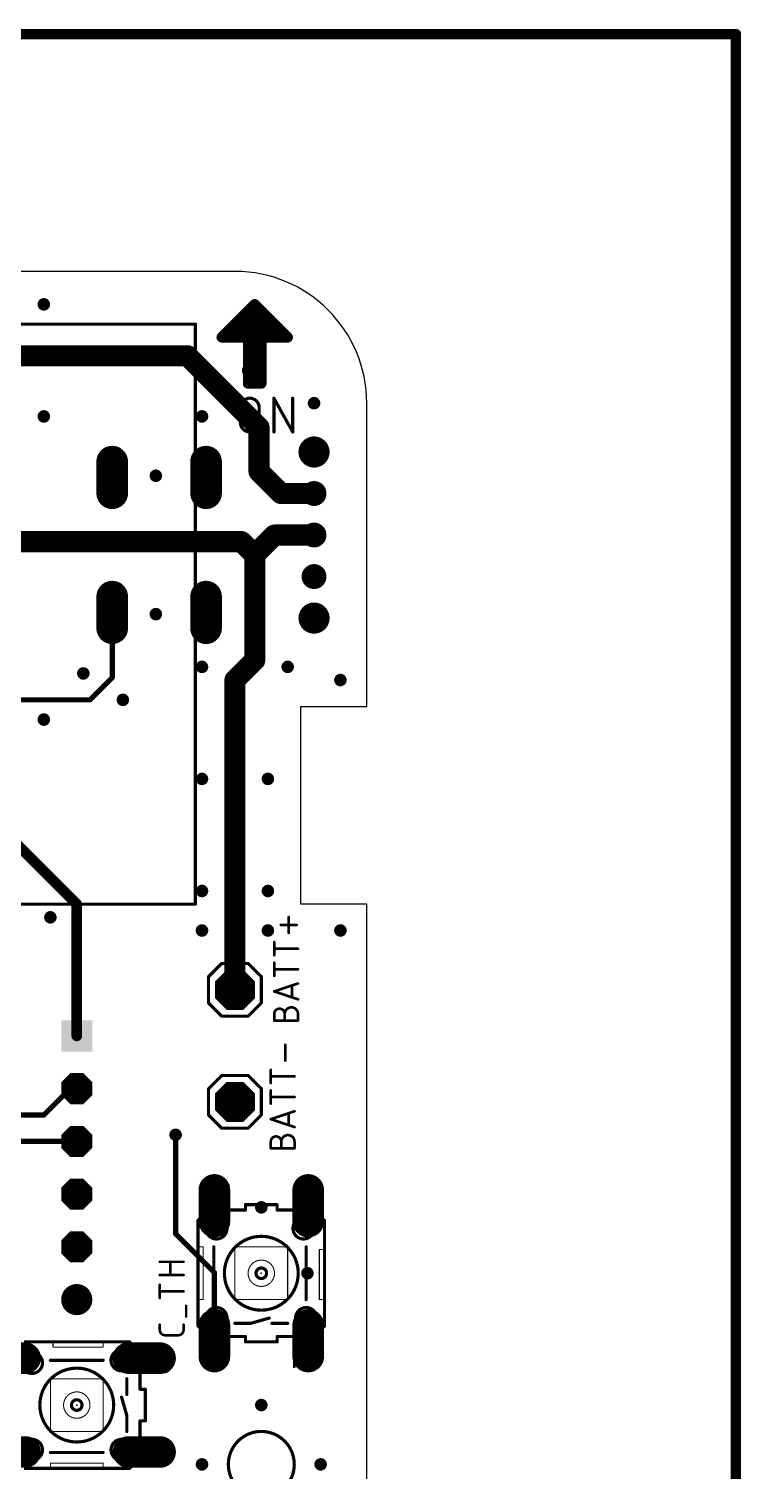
# Model space of a CAD drawing. Extents: x -1.91 to 1.91, y -2.61 to 1.61.
# Drawn here: x 0.559 to 1.91, y -1.125 to 1.61 of the extents above; entities that cross this region are included whole.
import ezdxf

# ---------------------------------------------------------------- set-up
doc = ezdxf.new("R2010")
doc.units = 0
for name, color, linetype in [('1', 22, 'CONTINUOUS'), ('17', 82, 'CONTINUOUS'), ('18', 82, 'CONTINUOUS'), ('20', 30, 'CONTINUOUS'), ('21', 253, 'CONTINUOUS'), ('23', 7, 'CONTINUOUS'), ('25', 253, 'CONTINUOUS'), ('51', 253, 'CONTINUOUS')]:
    doc.layers.add(name, color=color, linetype=linetype)

# ---------------------------------------------------------------- blocks, each defined once
blk = doc.blocks.new('RECT')
blk.add_solid([(-0.5, -0.5), (0.5, -0.5), (-0.5, 0.5), (0.5, 0.5)])
blk = doc.blocks.new('OCTAGONP')
at = {"const_width": 0.5}
blk.add_lwpolyline([(-0.25, -0.103553), (-0.25, 0.103553), (-0.103553, 0.25), (0.103553, 0.25), (0.25, 0.103553), (0.25, -0.103553), (0.103553, -0.25), (-0.103553, -0.25), (-0.25, -0.103553), (-0.25, 0.103553)], dxfattribs=at)
blk = doc.blocks.new('LONGP100')
at = {"const_width": 1}
blk.add_lwpolyline([(-0.5, 0), (0.5, 0)], dxfattribs=at)
at = {"const_width": 0.5}
for points in [[(-0.5, 0.25, 1), (-0.5, -0.25)], [(0.5, -0.25, 1), (0.5, 0.25)]]:
    blk.add_lwpolyline(points, format="xyb", dxfattribs=at)
blk = doc.blocks.new('SQUAREP')
blk.add_solid([(-0.5, -0.5), (0.5, -0.5), (-0.5, 0.5), (0.5, 0.5)])
blk = doc.blocks.new('ROUNDP')
at = {"const_width": 0.5}
blk.add_lwpolyline([(0, -0.25, 1), (0, 0.25, 1), (0, -0.25)], format="xyb", dxfattribs=at)
blk = doc.blocks.new('ROUNDV')
at = {"const_width": 0.5}
blk.add_lwpolyline([(0, -0.25, 1), (0, 0.25, 1), (0, -0.25)], format="xyb", dxfattribs=at)

msp = doc.modelspace()

# ---------------------------------------------------------------- linework, layer by layer
at = {"layer": '1'}
for points, const_width in [([(-1.7, 1.6), (1.9, 1.6)], 0.02), ([(1.9, 1.6), (1.9, -2.5)], 0.02), ([(0.86, 0.99), (0.122598, 0.99)], 0.04), ([(0.99562, 0.85438), (0.86, 0.99)], 0.04), ([(0.99562, 0.77062), (0.99562, 0.85438)], 0.04), ([(1.0375, 0.72874), (0.99562, 0.77062)], 0.04), ([(1.1, 0.72874), (1.0375, 0.72874)], 0.04), ([(0.9625, 0.6375), (0.35, 0.6375)], 0.04), ([(0.9875, 0.6125), (0.9625, 0.6375)], 0.04), ([(0.9875, 0.6125), (1.025, 0.65)], 0.04), ([(1.1, 0.65), (1.025, 0.65)], 0.04), ([(0.9875, 0.4125), (0.9875, 0.6125)], 0.04), ([(0.71725, 0.37975), (0.71725, 0.50325)], 0.01), ([(0.95, 0.375), (0.9875, 0.4125)], 0.04), ([(0.71725, 0.37975), (0.675, 0.3375)], 0.01), ([(0.95, -0.2125), (0.95, 0.375)], 0.04), ([(0.675, 0.3375), (0.15, 0.3375)], 0.01), ([(0.3125, 0.2875), (0.65, -0.05)], 0.02), ([(0.65, -0.05), (0.65, -0.3)], 0.02), ([(0.5875, -0.45), (0.6375, -0.4)], 0.01), ([(0.6375, -0.4), (0.65, -0.4)], 0.01), ([(0.3875, -0.45), (0.5875, -0.45)], 0.01), ([(0.8375, -0.675), (0.8375, -0.4875)], 0.01), ([(0.525, -0.5), (0.65, -0.5)], 0.01), ([(0.911, -0.7485), (0.8375, -0.675)], 0.01), ([(0.911, -0.878), (0.911, -0.7485)], 0.01)]:
    msp.add_lwpolyline(points, dxfattribs=dict(at, const_width=const_width))
for points, const_width in [([(1.905, 1.6, 1), (1.895, 1.6)], 0.01), ([(1.9, 1.595, 1), (1.9, 1.605)], 0.01), ([(0.867071, 0.997071, 1), (0.852929, 0.982929)], 0.02), ([(0.86, 0.98, 1), (0.86, 1)], 0.02), ([(1.00562, 0.85438, 1), (0.98562, 0.85438)], 0.02), ([(0.988549, 0.847309, 1), (1.002691, 0.861451)], 0.02), ([(1.002691, 0.777691, 1), (0.988549, 0.763549)], 0.02), ([(0.98562, 0.77062, 1), (1.00562, 0.77062)], 0.02), ([(1.0375, 0.73874, 1), (1.0375, 0.71874)], 0.02), ([(1.030429, 0.721669, 1), (1.044571, 0.735811)], 0.02), ([(1.1, 0.71874, 1), (1.1, 0.73874)], 0.02), ([(0.969571, 0.644571, 1), (0.955429, 0.630429)], 0.02), ([(0.9625, 0.6275, 1), (0.9625, 0.6475)], 0.02), ([(1.025, 0.66, 1), (1.025, 0.64)], 0.02), ([(1.032071, 0.642929, 1), (1.017929, 0.657071)], 0.02), ([(1.1, 0.64, 1), (1.1, 0.66)], 0.02), ([(0.9975, 0.6125, 1), (0.9775, 0.6125)], 0.02), ([(0.980429, 0.619571, 1), (0.994571, 0.605429)], 0.02), ([(0.980429, 0.605429, 1), (0.994571, 0.619571)], 0.02), ([(0.71975, 0.50325, 1), (0.71475, 0.50325)], 0.005), ([(0.9775, 0.4125, 1), (0.9975, 0.4125)], 0.02), ([(0.994571, 0.405429, 1), (0.980429, 0.419571)], 0.02), ([(0.719018, 0.377982, 1), (0.715482, 0.381518)], 0.005), ([(0.96, 0.375, 1), (0.94, 0.375)], 0.02), ([(0.942929, 0.382071, 1), (0.957071, 0.367929)], 0.02), ([(0.71475, 0.37975, 1), (0.71975, 0.37975)], 0.005), ([(0.673232, 0.339268, 1), (0.676768, 0.335732)], 0.005), ([(0.675, 0.335, 1), (0.675, 0.34)], 0.005), ([(0.655, -0.05, 1), (0.645, -0.05)], 0.01), ([(0.646464, -0.053536, 1), (0.653536, -0.046464)], 0.01), ([(0.94, -0.2125, 1), (0.96, -0.2125)], 0.02), ([(0.645, -0.3, 1), (0.655, -0.3)], 0.01), ([(0.6375, -0.3975, 1), (0.6375, -0.4025)], 0.005), ([(0.639268, -0.401768, 1), (0.635732, -0.398232)], 0.005), ([(0.65, -0.4025, 1), (0.65, -0.3975)], 0.005), ([(0.585732, -0.448232, 1), (0.589268, -0.451768)], 0.005), ([(0.5875, -0.4525, 1), (0.5875, -0.4475)], 0.005), ([(0.84, -0.4875, 1), (0.835, -0.4875)], 0.005), ([(0.65, -0.5025, 1), (0.65, -0.4975)], 0.005), ([(0.839268, -0.673232, 1), (0.835732, -0.676768)], 0.005), ([(0.835, -0.675, 1), (0.84, -0.675)], 0.005), ([(0.9135, -0.7485, 1), (0.9085, -0.7485)], 0.005), ([(0.909232, -0.750268, 1), (0.912768, -0.746732)], 0.005), ([(0.9085, -0.878, 1), (0.9135, -0.878)], 0.005)]:
    msp.add_lwpolyline(points, format="xyb", dxfattribs=dict(at, const_width=const_width))
at = {"layer": '20'}
for p, q in [((0.95, 1.15), (-0.95, 1.15)), ((1.2, 0.325), (1.2, 0.9)), ((1.075, -0.05), (1.075, 0.325)), ((1.075, 0.325), (1.2, 0.325)), ((1.2, -0.05), (1.075, -0.05)), ((1.2, -1.275), (1.2, -0.05))]:
    msp.add_line(p, q, dxfattribs=at)
at = {"layer": '20', "const_width": 0.006}
msp.add_lwpolyline([(1, -1.175, 1), (1, -1.05, 1), (1, -1.175)], format="xyb", dxfattribs=at)
at = {"layer": '20'}
msp.add_arc((0.95, 0.9), 0.25, 0, 90, dxfattribs=at)
at = {"layer": '21'}
for points, const_width in [([(0.9875, 1.0875), (0.925, 1.025)], 0.02), ([(0.9875, 1.0625), (0.9875, 1.0875)], 0.02), ([(0.9875, 1.0875), (1.05, 1.025)], 0.02), ([(0.9625, 1.025), (1, 1.0625)], 0.02), ([(0.975, 1.05), (0.9875, 1.0625)], 0.02), ([(0.9875, 0.9375), (0.9875, 1.0625)], 0.02), ([(0.525, 1.05), (0.875, 1.05)], 0.006), ([(0.875, -0.05), (0.875, 1.05)], 0.006), ([(0.975, 1.05), (0.95, 1.025)], 0.02), ([(0.9625, 1.05), (0.975, 1.05)], 0.02), ([(0.9625, 1.0375), (1.025, 1.0375)], 0.02), ([(1.0125, 1.05), (0.975, 1.05)], 0.02), ([(1.025, 1.0375), (1.0125, 1.05)], 0.02), ([(0.95, 1.025), (0.925, 1.025)], 0.02), ([(0.95, 1.025), (0.9625, 1.025)], 0.02), ([(0.975, 1.025), (0.9625, 1.025)], 0.02), ([(1, 1.025), (0.975, 1.025)], 0.02), ([(0.975, 1.025), (0.975, 0.9375)], 0.02), ([(1.05, 1.025), (1, 1.025)], 0.02), ([(1, 0.9375), (1, 1.025)], 0.02), ([(0.975, 0.9375), (1, 0.9375)], 0.02), ([(1.023945, 0.8455), (1.023945, 0.9095)], 0.006), ([(1.023945, 0.9095), (1.0595, 0.8455)], 0.006), ([(1.0595, 0.8455), (1.0595, 0.9095)], 0.006), ([(0.960353, 0.863278), (0.960353, 0.891722)], 0.006), ([(0.995908, 0.891722), (0.995908, 0.863278)], 0.006), ([(0.525, -0.05), (0.875, -0.05)], 0.006), ([(0.9, -0.1875), (0.925, -0.1625)], 0.006), ([(0.925, -0.1625), (0.975, -0.1625)], 0.006), ([(1, -0.1875), (0.975, -0.1625)], 0.006), ([(0.9, -0.2375), (0.9, -0.1875)], 0.006), ([(1, -0.2375), (1, -0.1875)], 0.006), ([(0.925, -0.2625), (0.9, -0.2375)], 0.006), ([(0.975, -0.2625), (1, -0.2375)], 0.006), ([(0.975, -0.2625), (0.925, -0.2625)], 0.006), ([(0.925, -0.375), (0.9, -0.4)], 0.006), ([(0.925, -0.375), (0.975, -0.375)], 0.006), ([(0.975, -0.375), (1, -0.4)], 0.006), ([(0.9, -0.4), (0.9, -0.45)], 0.006), ([(1, -0.4), (1, -0.45)], 0.006), ([(0.9, -0.45), (0.925, -0.475)], 0.006), ([(1, -0.45), (0.975, -0.475)], 0.006), ([(0.975, -0.475), (0.925, -0.475)], 0.006), ([(0.97, -0.63), (0.96, -0.63)], 0.006), ([(1.03, -0.62), (0.97, -0.62)], 0.006), ([(0.97, -0.63), (0.97, -0.62)], 0.006), ([(1.03, -0.62), (1.03, -0.63)], 0.006), ([(1.03, -0.63), (1.04, -0.63)], 0.006), ([(0.88, -0.665), (0.88, -0.7)], 0.006), ([(1.12, -0.705), (1.12, -0.665)], 0.006), ([(0.88, -0.7), (0.88, -0.8)], 0.006), ([(0.89, -0.7), (0.88, -0.7)], 0.002), ([(0.89, -0.7), (0.89, -0.8)], 0.002), ([(1.11, -0.705), (1.11, -0.8)], 0.002), ([(1.11, -0.705), (1.12, -0.705)], 0.002), ([(1.12, -0.8), (1.12, -0.705)], 0.006), ([(0.88, -0.8), (0.88, -0.835)], 0.006), ([(0.88, -0.8), (0.89, -0.8)], 0.002), ([(1.11, -0.8), (1.12, -0.8)], 0.002), ([(1.12, -0.835), (1.12, -0.8)], 0.006), ([(0.97, -0.87), (0.96, -0.87)], 0.006), ([(0.97, -0.88), (0.97, -0.87)], 0.006), ([(1.03, -0.87), (1.03, -0.88)], 0.006), ([(1.03, -0.87), (1.04, -0.87)], 0.006), ([(0.605, -0.88), (0.565, -0.88)], 0.006), ([(0.7, -0.88), (0.605, -0.88)], 0.006), ([(0.605, -0.89), (0.605, -0.88)], 0.002), ([(0.605, -0.89), (0.7, -0.89)], 0.002), ([(0.735, -0.88), (0.7, -0.88)], 0.006), ([(0.7, -0.89), (0.7, -0.88)], 0.002), ([(0.97, -0.88), (1.03, -0.88)], 0.006), ([(0.77, -0.97), (0.77, -0.96)], 0.006), ([(0.77, -0.97), (0.78, -0.97)], 0.006), ([(0.78, -1.03), (0.78, -0.97)], 0.006), ([(0.78, -1.03), (0.77, -1.03)], 0.006), ([(0.77, -1.03), (0.77, -1.04)], 0.006), ([(0.565, -1.12), (0.6, -1.12)], 0.006), ([(0.6, -1.12), (0.7, -1.12)], 0.006), ([(0.6, -1.11), (0.7, -1.11)], 0.002), ([(0.6, -1.11), (0.6, -1.12)], 0.002), ([(0.7, -1.12), (0.735, -1.12)], 0.006), ([(0.7, -1.12), (0.7, -1.11)], 0.002)]:
    msp.add_lwpolyline(points, dxfattribs=dict(at, const_width=const_width))
for points, const_width in [([(0.991036, 1.091036, 1), (0.983964, 1.083964)], 0.01), ([(0.9925, 1.0875, 1), (0.9825, 1.0875)], 0.01), ([(0.991036, 1.083964, 1), (0.983964, 1.091036)], 0.01), ([(0.9925, 1.0625, 1), (0.9825, 1.0625)], 0.01), ([(0.9825, 1.0625, 1), (0.9925, 1.0625)], 0.01), ([(0.991036, 1.058964, 1), (0.983964, 1.066036)], 0.01), ([(1.003536, 1.058964, 1), (0.996464, 1.066036)], 0.01), ([(0.8765, 1.05, 1), (0.8735, 1.05)], 0.003), ([(0.875, 1.0485, 1), (0.875, 1.0515)], 0.003), ([(0.9625, 1.055, 1), (0.9625, 1.045)], 0.01), ([(0.9625, 1.0425, 1), (0.9625, 1.0325)], 0.01), ([(0.971464, 1.053536, 1), (0.978536, 1.046464)], 0.01), ([(0.975, 1.055, 1), (0.975, 1.045)], 0.01), ([(0.978536, 1.046464, 1), (0.971464, 1.053536)], 0.01), ([(0.975, 1.045, 1), (0.975, 1.055)], 0.01), ([(1.016036, 1.053536, 1), (1.008964, 1.046464)], 0.01), ([(1.0125, 1.045, 1), (1.0125, 1.055)], 0.01), ([(1.021464, 1.033964, 1), (1.028536, 1.041036)], 0.01), ([(1.025, 1.0325, 1), (1.025, 1.0425)], 0.01), ([(0.921464, 1.028536, 1), (0.928536, 1.021464)], 0.01), ([(0.925, 1.03, 1), (0.925, 1.02)], 0.01), ([(0.946464, 1.028536, 1), (0.953536, 1.021464)], 0.01), ([(0.95, 1.03, 1), (0.95, 1.02)], 0.01), ([(0.95, 1.02, 1), (0.95, 1.03)], 0.01), ([(0.958964, 1.028536, 1), (0.966036, 1.021464)], 0.01), ([(0.9625, 1.03, 1), (0.9625, 1.02)], 0.01), ([(0.9625, 1.02, 1), (0.9625, 1.03)], 0.01), ([(0.975, 1.03, 1), (0.975, 1.02)], 0.01), ([(0.98, 1.025, 1), (0.97, 1.025)], 0.01), ([(0.975, 1.02, 1), (0.975, 1.03)], 0.01), ([(1, 1.03, 1), (1, 1.02)], 0.01), ([(1.005, 1.025, 1), (0.995, 1.025)], 0.01), ([(1, 1.02, 1), (1, 1.03)], 0.01), ([(1.046464, 1.021464, 1), (1.053536, 1.028536)], 0.01), ([(1.05, 1.02, 1), (1.05, 1.03)], 0.01), ([(0.975, 0.9425, 1), (0.975, 0.9325)], 0.01), ([(0.97, 0.9375, 1), (0.98, 0.9375)], 0.01), ([(0.9825, 0.9375, 1), (0.9925, 0.9375)], 0.01), ([(0.995, 0.9375, 1), (1.005, 0.9375)], 0.01), ([(1, 0.9325, 1), (1, 0.9425)], 0.01), ([(0.995908, 0.891722, 1), (0.960353, 0.891722)], 0.006), ([(1.025256, 0.910228, 1), (1.022633, 0.908772)], 0.003), ([(1.025445, 0.9095, 1), (1.022445, 0.9095)], 0.003), ([(1.061, 0.9095, 1), (1.058, 0.9095)], 0.003), ([(0.961853, 0.891722, 1), (0.958853, 0.891722)], 0.003), ([(0.958853, 0.891722, 1), (0.961853, 0.891722)], 0.003), ([(0.997408, 0.891722, 1), (0.994408, 0.891722)], 0.003), ([(0.994408, 0.891722, 1), (0.997408, 0.891722)], 0.003), ([(0.960353, 0.863278, 1), (0.995908, 0.863278)], 0.006), ([(0.961853, 0.863278, 1), (0.958853, 0.863278)], 0.003), ([(0.958853, 0.863278, 1), (0.961853, 0.863278)], 0.003), ([(0.997408, 0.863278, 1), (0.994408, 0.863278)], 0.003), ([(0.994408, 0.863278, 1), (0.997408, 0.863278)], 0.003), ([(1.022445, 0.8455, 1), (1.025445, 0.8455)], 0.003), ([(1.058, 0.8455, 1), (1.061, 0.8455)], 0.003), ([(1.058189, 0.844772, 1), (1.060811, 0.846228)], 0.003), ([(0.8735, -0.05, 1), (0.8765, -0.05)], 0.003), ([(0.875, -0.0515, 1), (0.875, -0.0485)], 0.003), ([(0.925, -0.161, 1), (0.925, -0.164)], 0.003), ([(0.926061, -0.163561, 1), (0.923939, -0.161439)], 0.003), ([(0.976061, -0.161439, 1), (0.973939, -0.163561)], 0.003), ([(0.975, -0.164, 1), (0.975, -0.161)], 0.003), ([(0.9015, -0.1875, 1), (0.8985, -0.1875)], 0.003), ([(0.898939, -0.186439, 1), (0.901061, -0.188561)], 0.003), ([(1.0015, -0.1875, 1), (0.9985, -0.1875)], 0.003), ([(0.998939, -0.188561, 1), (1.001061, -0.186439)], 0.003), ([(0.901061, -0.236439, 1), (0.898939, -0.238561)], 0.003), ([(0.8985, -0.2375, 1), (0.9015, -0.2375)], 0.003), ([(0.9985, -0.2375, 1), (1.0015, -0.2375)], 0.003), ([(1.001061, -0.238561, 1), (0.998939, -0.236439)], 0.003), ([(0.925, -0.261, 1), (0.925, -0.264)], 0.003), ([(0.923939, -0.263561, 1), (0.926061, -0.261439)], 0.003), ([(0.973939, -0.261439, 1), (0.976061, -0.263561)], 0.003), ([(0.975, -0.264, 1), (0.975, -0.261)], 0.003), ([(0.925, -0.3735, 1), (0.925, -0.3765)], 0.003), ([(0.926061, -0.376061, 1), (0.923939, -0.373939)], 0.003), ([(0.976061, -0.373939, 1), (0.973939, -0.376061)], 0.003), ([(0.975, -0.3765, 1), (0.975, -0.3735)], 0.003), ([(0.9015, -0.4, 1), (0.8985, -0.4)], 0.003), ([(0.898939, -0.398939, 1), (0.901061, -0.401061)], 0.003), ([(1.0015, -0.4, 1), (0.9985, -0.4)], 0.003), ([(0.998939, -0.401061, 1), (1.001061, -0.398939)], 0.003), ([(0.901061, -0.448939, 1), (0.898939, -0.451061)], 0.003), ([(0.8985, -0.45, 1), (0.9015, -0.45)], 0.003), ([(0.9985, -0.45, 1), (1.0015, -0.45)], 0.003), ([(1.001061, -0.451061, 1), (0.998939, -0.448939)], 0.003), ([(0.925, -0.4735, 1), (0.925, -0.4765)], 0.003), ([(0.923939, -0.476061, 1), (0.926061, -0.473939)], 0.003), ([(0.973939, -0.473939, 1), (0.976061, -0.476061)], 0.003), ([(0.975, -0.4765, 1), (0.975, -0.4735)], 0.003), ([(0.96, -0.6285, 1), (0.96, -0.6315)], 0.003), ([(0.97, -0.6185, 1), (0.97, -0.6215)], 0.003), ([(0.9715, -0.62, 1), (0.9685, -0.62)], 0.003), ([(0.9685, -0.63, 1), (0.9715, -0.63)], 0.003), ([(0.97, -0.6315, 1), (0.97, -0.6285)], 0.003), ([(1.0315, -0.62, 1), (1.0285, -0.62)], 0.003), ([(1.03, -0.6285, 1), (1.03, -0.6315)], 0.003), ([(1.0285, -0.63, 1), (1.0315, -0.63)], 0.003), ([(1.03, -0.6215, 1), (1.03, -0.6185)], 0.003), ([(1.04, -0.6315, 1), (1.04, -0.6285)], 0.003), ([(0.8815, -0.665, 1), (0.8785, -0.665)], 0.003), ([(1, -0.82, 1), (1, -0.68, 1), (1, -0.82)], 0.006), ([(1.1215, -0.665, 1), (1.1185, -0.665)], 0.003), ([(0.8815, -0.7, 1), (0.8785, -0.7)], 0.003), ([(0.8785, -0.7, 1), (0.8815, -0.7)], 0.003), ([(0.88, -0.6995, 1), (0.88, -0.7005)], 0.001), ([(0.8905, -0.7, 1), (0.8895, -0.7)], 0.001), ([(0.89, -0.7005, 1), (0.89, -0.6995)], 0.001), ([(1.1105, -0.705, 1), (1.1095, -0.705)], 0.001), ([(1.11, -0.7045, 1), (1.11, -0.7055)], 0.001), ([(1.1215, -0.705, 1), (1.1185, -0.705)], 0.003), ([(1.1185, -0.705, 1), (1.1215, -0.705)], 0.003), ([(1.12, -0.7055, 1), (1.12, -0.7045)], 0.001), ([(1, -0.76, 1), (1, -0.74, 1), (1, -0.76)], 0.006), ([(0.8815, -0.8, 1), (0.8785, -0.8)], 0.003), ([(0.8785, -0.8, 1), (0.8815, -0.8)], 0.003), ([(0.88, -0.7995, 1), (0.88, -0.8005)], 0.001), ([(0.8895, -0.8, 1), (0.8905, -0.8)], 0.001), ([(0.89, -0.8005, 1), (0.89, -0.7995)], 0.001), ([(1.11, -0.7995, 1), (1.11, -0.8005)], 0.001), ([(1.1095, -0.8, 1), (1.1105, -0.8)], 0.001), ([(1.1215, -0.8, 1), (1.1185, -0.8)], 0.003), ([(1.1185, -0.8, 1), (1.1215, -0.8)], 0.003), ([(1.12, -0.8005, 1), (1.12, -0.7995)], 0.001), ([(0.8785, -0.835, 1), (0.8815, -0.835)], 0.003), ([(1.1185, -0.835, 1), (1.1215, -0.835)], 0.003), ([(0.96, -0.8685, 1), (0.96, -0.8715)], 0.003), ([(0.9715, -0.87, 1), (0.9685, -0.87)], 0.003), ([(0.97, -0.8715, 1), (0.97, -0.8685)], 0.003), ([(1.0315, -0.87, 1), (1.0285, -0.87)], 0.003), ([(1.03, -0.8685, 1), (1.03, -0.8715)], 0.003), ([(1.04, -0.8715, 1), (1.04, -0.8685)], 0.003), ([(0.565, -0.8785, 1), (0.565, -0.8815)], 0.003), ([(0.605, -0.8785, 1), (0.605, -0.8815)], 0.003), ([(0.605, -0.8815, 1), (0.605, -0.8785)], 0.003), ([(0.6055, -0.88, 1), (0.6045, -0.88)], 0.001), ([(0.605, -0.8895, 1), (0.605, -0.8905)], 0.001), ([(0.6045, -0.89, 1), (0.6055, -0.89)], 0.001), ([(0.7, -0.8785, 1), (0.7, -0.8815)], 0.003), ([(0.7, -0.8815, 1), (0.7, -0.8785)], 0.003), ([(0.7005, -0.88, 1), (0.6995, -0.88)], 0.001), ([(0.6995, -0.89, 1), (0.7005, -0.89)], 0.001), ([(0.7, -0.8905, 1), (0.7, -0.8895)], 0.001), ([(0.735, -0.8815, 1), (0.735, -0.8785)], 0.003), ([(0.97, -0.8785, 1), (0.97, -0.8815)], 0.003), ([(0.9685, -0.88, 1), (0.9715, -0.88)], 0.003), ([(1.0285, -0.88, 1), (1.0315, -0.88)], 0.003), ([(1.03, -0.8815, 1), (1.03, -0.8785)], 0.003), ([(0.65, -1.07, 1), (0.65, -0.93, 1), (0.65, -1.07)], 0.006), ([(0.7715, -0.96, 1), (0.7685, -0.96)], 0.003), ([(0.77, -0.9685, 1), (0.77, -0.9715)], 0.003), ([(0.7685, -0.97, 1), (0.7715, -0.97)], 0.003), ([(0.7815, -0.97, 1), (0.7785, -0.97)], 0.003), ([(0.78, -0.9715, 1), (0.78, -0.9685)], 0.003), ([(0.65, -1.01, 1), (0.65, -0.99, 1), (0.65, -1.01)], 0.006), ([(0.77, -1.0285, 1), (0.77, -1.0315)], 0.003), ([(0.7715, -1.03, 1), (0.7685, -1.03)], 0.003), ([(0.7685, -1.04, 1), (0.7715, -1.04)], 0.003), ([(0.7785, -1.03, 1), (0.7815, -1.03)], 0.003), ([(0.78, -1.0315, 1), (0.78, -1.0285)], 0.003), ([(0.565, -1.1185, 1), (0.565, -1.1215)], 0.003), ([(0.6, -1.1185, 1), (0.6, -1.1215)], 0.003), ([(0.6, -1.1215, 1), (0.6, -1.1185)], 0.003), ([(0.6, -1.1095, 1), (0.6, -1.1105)], 0.001), ([(0.6005, -1.11, 1), (0.5995, -1.11)], 0.001), ([(0.5995, -1.12, 1), (0.6005, -1.12)], 0.001), ([(0.7, -1.1185, 1), (0.7, -1.1215)], 0.003), ([(0.7, -1.1215, 1), (0.7, -1.1185)], 0.003), ([(0.7005, -1.11, 1), (0.6995, -1.11)], 0.001), ([(0.6995, -1.12, 1), (0.7005, -1.12)], 0.001), ([(0.7, -1.1105, 1), (0.7, -1.1095)], 0.001), ([(0.735, -1.1215, 1), (0.735, -1.1185)], 0.003)]:
    msp.add_lwpolyline(points, format="xyb", dxfattribs=dict(at, const_width=const_width))
at = {"layer": '23'}
for p in [(0.95, -0.2125), (0.95, -0.425), (1, -0.75), (0.65, -1)]:
    msp.add_point(p, dxfattribs=at)
at = {"layer": '25', "const_width": 0.005}
for points in [[(1.052, -0.1045), (1.052, -0.0745)], [(1.067, -0.0895), (1.037, -0.0895)], [(1.0245, -0.147), (1.0245, -0.122)], [(1.0695, -0.1345), (1.0245, -0.1345)], [(1.0245, -0.186), (1.0245, -0.161)], [(1.0695, -0.1735), (1.0245, -0.1735)], [(1.0245, -0.2155), (1.0695, -0.2005)], [(1.0695, -0.2305), (1.0245, -0.2155)], [(1.05825, -0.20425), (1.05825, -0.22675)], [(1.0245, -0.27075), (1.0245, -0.25825)], [(1.0695, -0.27075), (1.0245, -0.27075)], [(1.0445, -0.27075), (1.0445, -0.25825)], [(1.0695, -0.25825), (1.0695, -0.27075)], [(1.0455, -0.34675), (1.0455, -0.31675)], [(1.018, -0.38925), (1.018, -0.36425)], [(1.063, -0.37675), (1.018, -0.37675)], [(1.018, -0.42825), (1.018, -0.40325)], [(1.063, -0.41575), (1.018, -0.41575)], [(1.018, -0.45775), (1.063, -0.44275)], [(1.063, -0.47275), (1.018, -0.45775)], [(1.05175, -0.4465), (1.05175, -0.469)], [(1.018, -0.513), (1.018, -0.5005)], [(1.063, -0.513), (1.018, -0.513)], [(1.038, -0.513), (1.038, -0.5005)], [(1.063, -0.5005), (1.063, -0.513)], [(0.8075, -0.728353), (0.8525, -0.728353)], [(0.8275, -0.753353), (0.8275, -0.728353)], [(0.8525, -0.753353), (0.8075, -0.753353)], [(0.8075, -0.796853), (0.8075, -0.771853)], [(0.8525, -0.784353), (0.8075, -0.784353)], [(0.8575, -0.831853), (0.8575, -0.811853)], [(0.8075, -0.8575), (0.8075, -0.8475)], [(0.8525, -0.8475), (0.8525, -0.8575)], [(0.8425, -0.8675), (0.8175, -0.8675)]]:
    msp.add_lwpolyline(points, dxfattribs=at)
at = {"layer": '25'}
for points, const_width in [([(1.05325, -0.0745, 1), (1.05075, -0.0745)], 0.0025), ([(1.037, -0.08825, 1), (1.037, -0.09075)], 0.0025), ([(1.05075, -0.1045, 1), (1.05325, -0.1045)], 0.0025), ([(1.067, -0.09075, 1), (1.067, -0.08825)], 0.0025), ([(1.02575, -0.122, 1), (1.02325, -0.122)], 0.0025), ([(1.0245, -0.13325, 1), (1.0245, -0.13575)], 0.0025), ([(1.0695, -0.13575, 1), (1.0695, -0.13325)], 0.0025), ([(1.02325, -0.147, 1), (1.02575, -0.147)], 0.0025), ([(1.02575, -0.161, 1), (1.02325, -0.161)], 0.0025), ([(1.0245, -0.17225, 1), (1.0245, -0.17475)], 0.0025), ([(1.02325, -0.186, 1), (1.02575, -0.186)], 0.0025), ([(1.0695, -0.17475, 1), (1.0695, -0.17225)], 0.0025), ([(1.024895, -0.214314, 1), (1.024105, -0.216686)], 0.0025), ([(1.024105, -0.214314, 1), (1.024895, -0.216686)], 0.0025), ([(1.0595, -0.20425, 1), (1.057, -0.20425)], 0.0025), ([(1.069895, -0.201686, 1), (1.069105, -0.199314)], 0.0025), ([(1.0445, -0.25825, 1), (1.0245, -0.25825)], 0.005), ([(1.0695, -0.25825, 1), (1.0445, -0.25825)], 0.005), ([(1.057, -0.22675, 1), (1.0595, -0.22675)], 0.0025), ([(1.069105, -0.231686, 1), (1.069895, -0.229314)], 0.0025), ([(1.02575, -0.25825, 1), (1.02325, -0.25825)], 0.0025), ([(1.02325, -0.25825, 1), (1.02575, -0.25825)], 0.0025), ([(1.0245, -0.2695, 1), (1.0245, -0.272)], 0.0025), ([(1.02325, -0.27075, 1), (1.02575, -0.27075)], 0.0025), ([(1.04575, -0.25825, 1), (1.04325, -0.25825)], 0.0025), ([(1.04325, -0.25825, 1), (1.04575, -0.25825)], 0.0025), ([(1.04325, -0.25825, 1), (1.04575, -0.25825)], 0.0025), ([(1.04325, -0.27075, 1), (1.04575, -0.27075)], 0.0025), ([(1.07075, -0.25825, 1), (1.06825, -0.25825)], 0.0025), ([(1.06825, -0.25825, 1), (1.07075, -0.25825)], 0.0025), ([(1.06825, -0.27075, 1), (1.07075, -0.27075)], 0.0025), ([(1.0695, -0.272, 1), (1.0695, -0.2695)], 0.0025), ([(1.04675, -0.31675, 1), (1.04425, -0.31675)], 0.0025), ([(1.04425, -0.34675, 1), (1.04675, -0.34675)], 0.0025), ([(1.01925, -0.36425, 1), (1.01675, -0.36425)], 0.0025), ([(1.018, -0.3755, 1), (1.018, -0.378)], 0.0025), ([(1.063, -0.378, 1), (1.063, -0.3755)], 0.0025), ([(1.01675, -0.38925, 1), (1.01925, -0.38925)], 0.0025), ([(1.01925, -0.40325, 1), (1.01675, -0.40325)], 0.0025), ([(1.018, -0.4145, 1), (1.018, -0.417)], 0.0025), ([(1.01675, -0.42825, 1), (1.01925, -0.42825)], 0.0025), ([(1.063, -0.417, 1), (1.063, -0.4145)], 0.0025), ([(1.018395, -0.456564, 1), (1.017605, -0.458936)], 0.0025), ([(1.017605, -0.456564, 1), (1.018395, -0.458936)], 0.0025), ([(1.053, -0.4465, 1), (1.0505, -0.4465)], 0.0025), ([(1.063395, -0.443936, 1), (1.062605, -0.441564)], 0.0025), ([(1.038, -0.5005, 1), (1.018, -0.5005)], 0.005), ([(1.063, -0.5005, 1), (1.038, -0.5005)], 0.005), ([(1.0505, -0.469, 1), (1.053, -0.469)], 0.0025), ([(1.062605, -0.473936, 1), (1.063395, -0.471564)], 0.0025), ([(1.01925, -0.5005, 1), (1.01675, -0.5005)], 0.0025), ([(1.01675, -0.5005, 1), (1.01925, -0.5005)], 0.0025), ([(1.018, -0.51175, 1), (1.018, -0.51425)], 0.0025), ([(1.01675, -0.513, 1), (1.01925, -0.513)], 0.0025), ([(1.03925, -0.5005, 1), (1.03675, -0.5005)], 0.0025), ([(1.03675, -0.5005, 1), (1.03925, -0.5005)], 0.0025), ([(1.03675, -0.5005, 1), (1.03925, -0.5005)], 0.0025), ([(1.03675, -0.513, 1), (1.03925, -0.513)], 0.0025), ([(1.06425, -0.5005, 1), (1.06175, -0.5005)], 0.0025), ([(1.06175, -0.5005, 1), (1.06425, -0.5005)], 0.0025), ([(1.06175, -0.513, 1), (1.06425, -0.513)], 0.0025), ([(1.063, -0.51425, 1), (1.063, -0.51175)], 0.0025), ([(0.8075, -0.727103, 1), (0.8075, -0.729603)], 0.0025), ([(0.82875, -0.728353, 1), (0.82625, -0.728353)], 0.0025), ([(0.8525, -0.729603, 1), (0.8525, -0.727103)], 0.0025), ([(0.8075, -0.752103, 1), (0.8075, -0.754603)], 0.0025), ([(0.82625, -0.753353, 1), (0.82875, -0.753353)], 0.0025), ([(0.8525, -0.754603, 1), (0.8525, -0.752103)], 0.0025), ([(0.80875, -0.771853, 1), (0.80625, -0.771853)], 0.0025), ([(0.8075, -0.783103, 1), (0.8075, -0.785603)], 0.0025), ([(0.8525, -0.785603, 1), (0.8525, -0.783103)], 0.0025), ([(0.80625, -0.796853, 1), (0.80875, -0.796853)], 0.0025), ([(0.85875, -0.811853, 1), (0.85625, -0.811853)], 0.0025), ([(0.80875, -0.8475, 1), (0.80625, -0.8475)], 0.0025), ([(0.85375, -0.8475, 1), (0.85125, -0.8475)], 0.0025), ([(0.85625, -0.831853, 1), (0.85875, -0.831853)], 0.0025), ([(0.8075, -0.8575, 0.414214), (0.8175, -0.8675)], 0.005), ([(0.80875, -0.8575, 1), (0.80625, -0.8575)], 0.0025), ([(0.80625, -0.8575, 1), (0.80875, -0.8575)], 0.0025), ([(0.8175, -0.86625, 1), (0.8175, -0.86875)], 0.0025), ([(0.8175, -0.86875, 1), (0.8175, -0.86625)], 0.0025), ([(0.8425, -0.8675, 0.414214), (0.8525, -0.8575)], 0.005), ([(0.8425, -0.86625, 1), (0.8425, -0.86875)], 0.0025), ([(0.8425, -0.86875, 1), (0.8425, -0.86625)], 0.0025), ([(0.85375, -0.8575, 1), (0.85125, -0.8575)], 0.0025), ([(0.85125, -0.8575, 1), (0.85375, -0.8575)], 0.0025)]:
    msp.add_lwpolyline(points, format="xyb", dxfattribs=dict(at, const_width=const_width))
at = {"layer": '51'}
for points, const_width in [([(0.90375, -0.5825, 0.414214), (0.8925, -0.59375)], 0.005), ([(0.8925, -0.59375, 0.325184), (0.9025, -0.6075)], 0.005), ([(0.89375, -0.59375, 1), (0.89125, -0.59375)], 0.0025), ([(0.89125, -0.59375, 1), (0.89375, -0.59375)], 0.0025), ([(0.9125, -0.58625, 0.205258), (0.90375, -0.5825)], 0.005), ([(0.90375, -0.58125, 1), (0.90375, -0.58375)], 0.0025), ([(0.90375, -0.58375, 1), (0.90375, -0.58125)], 0.0025), ([(0.91331, -0.585298, 1), (0.91169, -0.587202)], 0.0025), ([(0.911595, -0.587112, 1), (0.913405, -0.585388)], 0.0025), ([(0.93875, -0.5825, 1), (0.93625, -0.5825)], 0.0025), ([(1.062843, -0.596298, 1), (1.062157, -0.598702)], 0.0025), ([(1.0875, -0.58875, 1), (1.0875, -0.59125)], 0.0025), ([(1.09875, -0.5825, 1), (1.09625, -0.5825)], 0.0025), ([(1.1075, -0.59125, 1), (1.1075, -0.58875)], 0.0025), ([(0.9, -0.6285, 1), (0.9, -0.6315)], 0.003), ([(0.901061, -0.631061, 1), (0.898939, -0.628939)], 0.003), ([(0.902115, -0.608689, 1), (0.902885, -0.606311)], 0.0025), ([(0.93625, -0.6075, 1), (0.93875, -0.6075)], 0.0025), ([(0.93669, -0.608452, 1), (0.93831, -0.606548)], 0.0025), ([(0.96, -0.6315, 1), (0.96, -0.6285)], 0.003), ([(1.04, -0.6285, 1), (1.04, -0.6315)], 0.003), ([(1.09625, -0.6075, 1), (1.09875, -0.6075)], 0.0025), ([(1.097157, -0.608702, 1), (1.097843, -0.606298)], 0.0025), ([(1.101061, -0.628939, 1), (1.098939, -0.631061)], 0.003), ([(1.1, -0.6315, 1), (1.1, -0.6285)], 0.003), ([(0.8815, -0.65, 1), (0.8785, -0.65)], 0.003), ([(0.878939, -0.648939, 1), (0.881061, -0.651061)], 0.003), ([(0.915, -0.685, 1), (0.915, -0.645, 1), (0.915, -0.685)], 0.006), ([(1.08, -0.685, 1), (1.08, -0.645, 1), (1.08, -0.685)], 0.006), ([(1.1215, -0.65, 1), (1.1185, -0.65)], 0.003), ([(1.118939, -0.651061, 1), (1.121061, -0.648939)], 0.003), ([(0.8785, -0.665, 1), (0.8815, -0.665)], 0.003), ([(1.1185, -0.665, 1), (1.1215, -0.665)], 0.003), ([(0.9115, -0.7, 1), (0.9085, -0.7)], 0.003), ([(0.95, -0.6995, 1), (0.95, -0.7005)], 0.001), ([(0.9505, -0.7, 1), (0.9495, -0.7)], 0.001), ([(1.0505, -0.7, 1), (1.0495, -0.7)], 0.001), ([(1.05, -0.7005, 1), (1.05, -0.6995)], 0.001), ([(1.0865, -0.7, 1), (1.0835, -0.7)], 0.003), ([(1, -0.775, 1), (1, -0.725, 1), (1, -0.775)], 0.002), ([(0.915, -0.855, 1), (0.915, -0.815, 1), (0.915, -0.855)], 0.006), ([(0.9085, -0.8, 1), (0.9115, -0.8)], 0.003), ([(0.95, -0.7995, 1), (0.95, -0.8005)], 0.001), ([(0.9495, -0.8, 1), (0.9505, -0.8)], 0.001), ([(1.0495, -0.8, 1), (1.0505, -0.8)], 0.001), ([(1.05, -0.8005, 1), (1.05, -0.7995)], 0.001), ([(1.085, -0.855, 1), (1.085, -0.815, 1), (1.085, -0.855)], 0.006), ([(1.0835, -0.8, 1), (1.0865, -0.8)], 0.003), ([(0.8815, -0.835, 1), (0.8785, -0.835)], 0.003), ([(0.881061, -0.848939, 1), (0.878939, -0.851061)], 0.003), ([(0.95, -0.8435, 1), (0.95, -0.8465)], 0.003), ([(0.979588, -0.843558, 1), (0.980412, -0.846442)], 0.003), ([(0.98, -0.8465, 1), (0.98, -0.8435)], 0.003), ([(1.015412, -0.836442, 1), (1.014588, -0.833558)], 0.003), ([(1.02, -0.8435, 1), (1.02, -0.8465)], 0.003), ([(1.05, -0.8465, 1), (1.05, -0.8435)], 0.003), ([(1.1215, -0.835, 1), (1.1185, -0.835)], 0.003), ([(1.121061, -0.851061, 1), (1.118939, -0.848939)], 0.003), ([(0.8785, -0.85, 1), (0.8815, -0.85)], 0.003), ([(0.9, -0.8685, 1), (0.9, -0.8715)], 0.003), ([(0.898939, -0.871061, 1), (0.901061, -0.868939)], 0.003), ([(0.96, -0.8715, 1), (0.96, -0.8685)], 0.003), ([(1.04, -0.8685, 1), (1.04, -0.8715)], 0.003), ([(1.098939, -0.868939, 1), (1.101061, -0.871061)], 0.003), ([(1.1, -0.8715, 1), (1.1, -0.8685)], 0.003), ([(1.1185, -0.85, 1), (1.1215, -0.85)], 0.003), ([(0.565, -0.94, 1), (0.565, -0.9, 1), (0.565, -0.94)], 0.006), ([(0.565, -0.8815, 1), (0.565, -0.8785)], 0.003), ([(0.735, -0.935, 1), (0.735, -0.895, 1), (0.735, -0.935)], 0.006), ([(0.735, -0.8785, 1), (0.735, -0.8815)], 0.003), ([(0.751061, -0.878939, 1), (0.748939, -0.881061)], 0.003), ([(0.75, -0.8815, 1), (0.75, -0.8785)], 0.003), ([(0.7715, -0.9, 1), (0.7685, -0.9)], 0.003), ([(0.768939, -0.901061, 1), (0.771061, -0.898939)], 0.003), ([(0.8025, -0.89125, 1), (0.8025, -0.89375)], 0.0025), ([(0.8175, -0.9125, 1), (0.8175, -0.8925)], 0.005), ([(0.8175, -0.89125, 1), (0.8175, -0.89375)], 0.0025), ([(0.8175, -0.89375, 1), (0.8175, -0.89125)], 0.0025), ([(0.888476, -0.904219, 1), (0.886524, -0.905781)], 0.0025), ([(0.8875, -0.90375, 1), (0.8875, -0.90625)], 0.0025), ([(0.93375, -0.8925, 1), (0.93125, -0.8925)], 0.0025), ([(0.9325, -0.90625, 1), (0.9325, -0.90375)], 0.0025), ([(1.0825, -0.9125, 1), (1.0625, -0.9125)], 0.005), ([(1.1075, -0.915, 1), (1.0825, -0.915)], 0.005), ([(0.6, -0.9135, 1), (0.6, -0.9165)], 0.003), ([(0.7, -0.9165, 1), (0.7, -0.9135)], 0.003), ([(0.8075, -0.91125, 1), (0.8075, -0.91375)], 0.0025), ([(0.815, -0.9375, 1), (0.815, -0.9125)], 0.005), ([(0.815, -0.91125, 1), (0.815, -0.91375)], 0.0025), ([(0.8175, -0.91125, 1), (0.8175, -0.91375)], 0.0025), ([(0.8175, -0.91375, 1), (0.8175, -0.91125)], 0.0025), ([(0.896524, -0.918281, 1), (0.898476, -0.916719)], 0.0025), ([(0.93125, -0.9175, 1), (0.93375, -0.9175)], 0.0025), ([(1.06375, -0.9125, 1), (1.06125, -0.9125)], 0.0025), ([(1.06125, -0.9125, 1), (1.06375, -0.9125)], 0.0025), ([(1.06125, -0.9275, 1), (1.06375, -0.9275)], 0.0025), ([(1.08375, -0.9125, 1), (1.08125, -0.9125)], 0.0025), ([(1.08125, -0.9125, 1), (1.08375, -0.9125)], 0.0025), ([(1.08125, -0.915, 1), (1.08375, -0.915)], 0.0025), ([(1.08125, -0.9225, 1), (1.08375, -0.9225)], 0.0025), ([(1.10875, -0.915, 1), (1.10625, -0.915)], 0.0025), ([(1.10625, -0.915, 1), (1.10875, -0.915)], 0.0025), ([(1.10625, -0.9275, 1), (1.10875, -0.9275)], 0.0025), ([(0.6, -0.9495, 1), (0.6, -0.9505)], 0.001), ([(0.6005, -0.95, 1), (0.5995, -0.95)], 0.001), ([(0.7005, -0.95, 1), (0.6995, -0.95)], 0.001), ([(0.7, -0.9505, 1), (0.7, -0.9495)], 0.001), ([(0.7465, -0.95, 1), (0.7435, -0.95)], 0.003), ([(0.8025, -0.93625, 1), (0.8025, -0.93875)], 0.0025), ([(0.815, -0.93625, 1), (0.815, -0.93875)], 0.0025), ([(0.815, -0.93875, 1), (0.815, -0.93625)], 0.0025), ([(0.65, -1.025, 1), (0.65, -0.975, 1), (0.65, -1.025)], 0.002), ([(0.736442, -0.984588, 1), (0.733558, -0.985412)], 0.003), ([(0.7435, -0.98, 1), (0.7465, -0.98)], 0.003), ([(0.7685, -0.96, 1), (0.7715, -0.96)], 0.003), ([(0.7465, -1.02, 1), (0.7435, -1.02)], 0.003), ([(0.743558, -1.020412, 1), (0.746442, -1.019588)], 0.003), ([(0.7715, -1.04, 1), (0.7685, -1.04)], 0.003), ([(0.565, -1.105, 1), (0.565, -1.065, 1), (0.565, -1.105)], 0.006), ([(0.6, -1.0495, 1), (0.6, -1.0505)], 0.001), ([(0.5995, -1.05, 1), (0.6005, -1.05)], 0.001), ([(0.6995, -1.05, 1), (0.7005, -1.05)], 0.001), ([(0.7, -1.0505, 1), (0.7, -1.0495)], 0.001), ([(0.735, -1.105, 1), (0.735, -1.065, 1), (0.735, -1.105)], 0.006), ([(0.7435, -1.05, 1), (0.7465, -1.05)], 0.003), ([(0.80625, -1.0675, 1), (0.80375, -1.0675)], 0.0025), ([(0.805781, -1.068476, 1), (0.804219, -1.066524)], 0.0025), ([(0.6, -1.0885, 1), (0.6, -1.0915)], 0.003), ([(0.7, -1.0915, 1), (0.7, -1.0885)], 0.003), ([(0.791719, -1.076524, 1), (0.793281, -1.078476)], 0.0025), ([(0.565, -1.1215, 1), (0.565, -1.1185)], 0.003), ([(0.735, -1.1185, 1), (0.735, -1.1215)], 0.003), ([(0.748939, -1.118939, 1), (0.751061, -1.121061)], 0.003), ([(0.75, -1.1215, 1), (0.75, -1.1185)], 0.003), ([(0.7685, -1.1, 1), (0.7715, -1.1)], 0.003), ([(0.771061, -1.101061, 1), (0.768939, -1.098939)], 0.003), ([(0.7925, -1.11125, 1), (0.7925, -1.11375)], 0.0025), ([(0.80375, -1.1125, 1), (0.80625, -1.1125)], 0.0025), ([(0.8175, -1.11375, 1), (0.8175, -1.11125)], 0.0025)]:
    msp.add_lwpolyline(points, format="xyb", dxfattribs=dict(at, const_width=const_width))
for points, const_width in [([(0.9125, -0.58625), (0.9375, -0.6075)], 0.005), ([(0.9375, -0.6075), (0.9375, -0.5825)], 0.005), ([(1.0625, -0.5975), (1.0975, -0.6075)], 0.005), ([(1.0875, -0.59), (1.1075, -0.59)], 0.005), ([(1.0975, -0.6075), (1.0975, -0.5825)], 0.005), ([(0.9, -0.63), (0.88, -0.65)], 0.006), ([(0.96, -0.63), (0.9, -0.63)], 0.006), ([(1.1, -0.63), (1.04, -0.63)], 0.006), ([(1.12, -0.65), (1.1, -0.63)], 0.006), ([(0.88, -0.65), (0.88, -0.665)], 0.006), ([(1.12, -0.65), (1.12, -0.665)], 0.006), ([(0.91, -0.7), (0.91, -0.8)], 0.006), ([(1.05, -0.7), (0.95, -0.7)], 0.002), ([(0.95, -0.8), (0.95, -0.7)], 0.002), ([(1.05, -0.7), (1.05, -0.8)], 0.002), ([(1.085, -0.8), (1.085, -0.7)], 0.006), ([(0.95, -0.8), (1.05, -0.8)], 0.002), ([(0.88, -0.85), (0.88, -0.835)], 0.006), ([(0.88, -0.85), (0.9, -0.87)], 0.006), ([(0.95, -0.845), (0.98, -0.845)], 0.006), ([(0.98, -0.845), (1.015, -0.835)], 0.006), ([(1.02, -0.845), (1.05, -0.845)], 0.006), ([(1.12, -0.85), (1.1, -0.87)], 0.006), ([(1.12, -0.85), (1.12, -0.835)], 0.006), ([(0.9, -0.87), (0.96, -0.87)], 0.006), ([(1.1, -0.87), (1.04, -0.87)], 0.006), ([(0.55, -0.88), (0.565, -0.88)], 0.006), ([(0.75, -0.88), (0.735, -0.88)], 0.006), ([(0.75, -0.88), (0.77, -0.9)], 0.006), ([(0.77, -0.9), (0.77, -0.96)], 0.006), ([(0.8025, -0.8925), (0.8175, -0.8925)], 0.005), ([(0.8975, -0.9175), (0.8875, -0.905)], 0.005), ([(0.8875, -0.905), (0.9325, -0.905)], 0.005), ([(0.9325, -0.9175), (0.9325, -0.8925)], 0.005), ([(0.7, -0.915), (0.6, -0.915)], 0.006), ([(0.8175, -0.9125), (0.8075, -0.9125)], 0.005), ([(1.0625, -0.9275), (1.0625, -0.9125)], 0.005), ([(1.0825, -0.9125), (1.0825, -0.9225)], 0.005), ([(1.1075, -0.9275), (1.1075, -0.915)], 0.005), ([(0.6, -0.95), (0.7, -0.95)], 0.002), ([(0.6, -0.95), (0.6, -1.05)], 0.002), ([(0.7, -1.05), (0.7, -0.95)], 0.002), ([(0.745, -0.98), (0.745, -0.95)], 0.006), ([(0.8025, -0.9375), (0.815, -0.9375)], 0.005), ([(0.745, -1.02), (0.735, -0.985)], 0.006), ([(0.745, -1.05), (0.745, -1.02)], 0.006), ([(0.77, -1.1), (0.77, -1.04)], 0.006), ([(0.7, -1.05), (0.6, -1.05)], 0.002), ([(0.7925, -1.0775), (0.805, -1.0675)], 0.005), ([(0.805, -1.0675), (0.805, -1.1125)], 0.005), ([(0.6, -1.09), (0.7, -1.09)], 0.006), ([(0.55, -1.12), (0.565, -1.12)], 0.006), ([(0.75, -1.12), (0.735, -1.12)], 0.006), ([(0.75, -1.12), (0.77, -1.1)], 0.006), ([(0.7925, -1.1125), (0.8175, -1.1125)], 0.005)]:
    msp.add_lwpolyline(points, dxfattribs=dict(at, const_width=const_width))

# ---------------------------------------------------------------- block references
at = {"layer": '17'}
for name, p, xscale, yscale, rotation in [('ROUNDP', (1.1, 0.80748), 0.059055, 0.059055, 90), ('LONGP100', (0.71725, 0.75925), 0.06, 0.06, 90), ('LONGP100', (0.89525, 0.75925), 0.06, 0.06, 90), ('ROUNDP', (1.1, 0.72874), 0.047244, 0.047244, 90), ('ROUNDP', (1.1, 0.65), 0.047244, 0.047244, 90), ('ROUNDP', (1.1, 0.57126), 0.047244, 0.047244, 90), ('LONGP100', (0.71725, 0.50325), 0.06, 0.06, 90), ('LONGP100', (0.89525, 0.50325), 0.06, 0.06, 90), ('ROUNDP', (1.1, 0.49252), 0.059055, 0.059055, 90), ('OCTAGONP', (0.95, -0.2125), 0.076, 0.076, 180), ('SQUAREP', (0.65, -0.3), 0.059055, 0.059055, 270), ('OCTAGONP', (0.65, -0.4), 0.059055, 0.059055, 270), ('OCTAGONP', (0.65, -0.5), 0.059055, 0.059055, 270), ('OCTAGONP', (0.65, -0.6), 0.059055, 0.059055, 270), ('LONGP100', (0.911, -0.622), 0.06, 0.06, 90), ('LONGP100', (1.089, -0.622), 0.06, 0.06, 90), ('OCTAGONP', (0.65, -0.7), 0.059055, 0.059055, 270), ('ROUNDP', (0.65, -0.8), 0.059055, 0.059055, 270), ('LONGP100', (0.911, -0.878), 0.06, 0.06, 90), ('LONGP100', (1.089, -0.878), 0.06, 0.06, 90), ('LONGP100', (0.522, -0.911), 0.06, 0.06, 180), ('LONGP100', (0.778, -0.911), 0.06, 0.06, 180), ('LONGP100', (0.522, -1.089), 0.06, 0.06, 180), ('LONGP100', (0.778, -1.089), 0.06, 0.06, 180)]:
    msp.add_blockref(name, p, dxfattribs=dict(at, xscale=xscale, yscale=yscale, rotation=rotation))
at = {"layer": '17', "xscale": 0.076, "yscale": 0.076}
msp.add_blockref('OCTAGONP', (0.95, -0.425), dxfattribs=at)
at = {"layer": '18', "xscale": 0.02378, "yscale": 0.02378}
for p in [(0.5875, 1.0875), (0.975, 0.9625), (1.1, 0.9), (0.5875, 0.875), (0.8875, 0.875), (0.8, 0.7625), (0.8, 0.5), (0.8875, 0.4), (1.05, 0.4), (0.6625, 0.3875), (1.15, 0.375), (0.7375, 0.3375), (0.5875, 0.3), (0.8875, 0.1875), (1.0125, 0.1875), (0.8875, -0.025), (1.0125, -0.025), (0.6, -0.075), (0.8875, -0.1), (1.0125, -0.1), (1.15, -0.1), (0.8375, -0.4875), (1, -0.625), (1.0875, -0.75), (1, -1), (0.8875, -1.1125), (1.1125, -1.1125)]:
    msp.add_blockref('ROUNDV', p, dxfattribs=at)
at = {"layer": '51', "xscale": 0.02, "yscale": 0.02, "rotation": 180}
msp.add_blockref('RECT', (0.95, -0.2125), dxfattribs=at)
at = {"layer": '51', "xscale": 0.02, "yscale": 0.02}
msp.add_blockref('RECT', (0.95, -0.425), dxfattribs=at)

doc.saveas('drawing.dxf')
